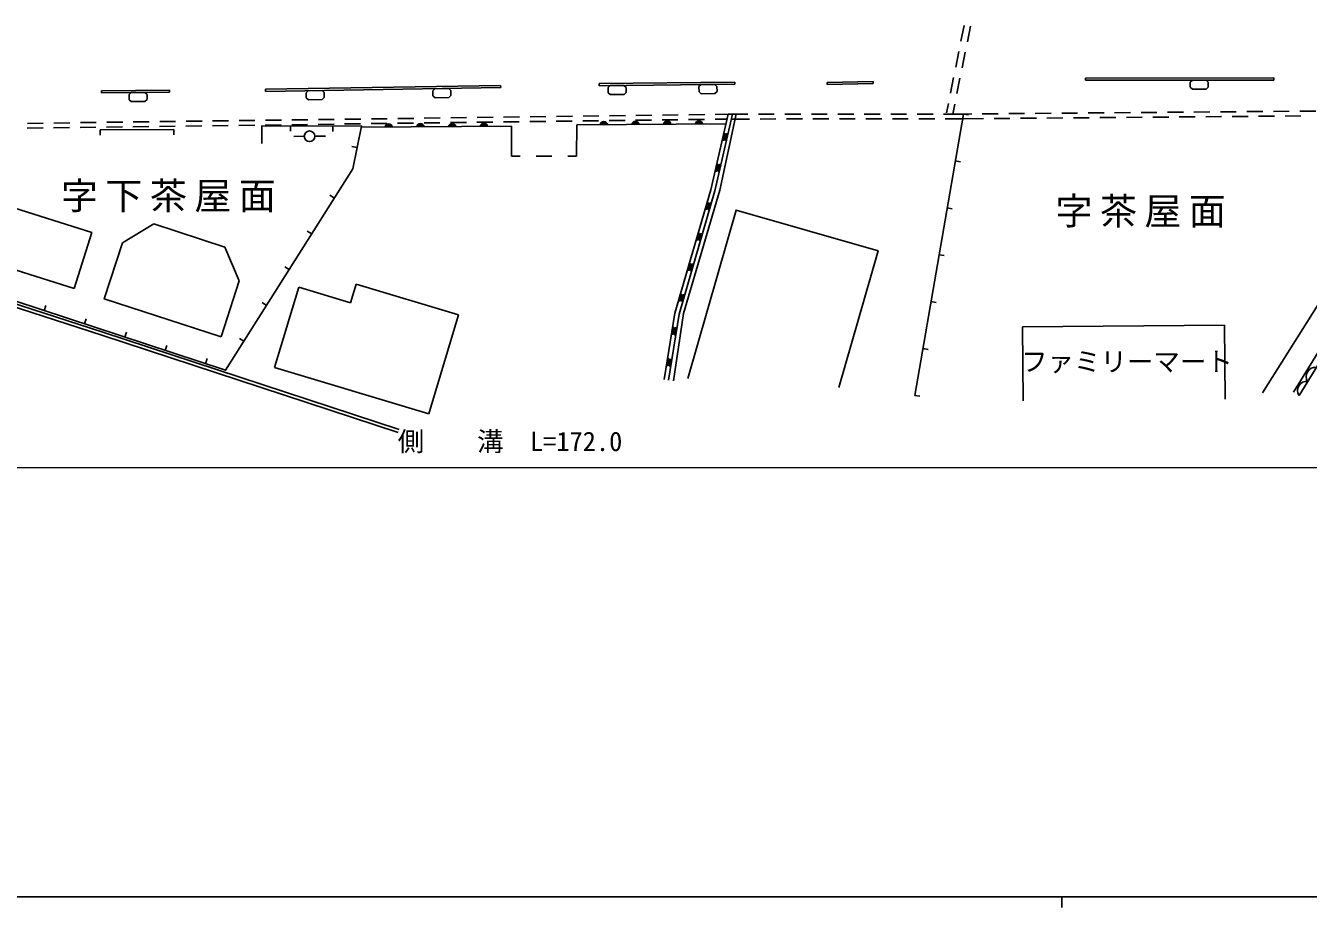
# Model space of a CAD drawing. Units: millimetres, scale not verified. Extents: x 40000 to 680000, y 20000 to 380000.
# Drawn here: x 170098 to 291296, y 204000 to 287329 of the extents above; entities that cross this region are included whole.
import ezdxf
from ezdxf.enums import TextEntityAlignment as Align

# ---------------------------------------------------------------- set-up
doc = ezdxf.new("R2010")
doc.units = ezdxf.units.MM
doc.header["$LTSCALE"] = 1000
for name, color, linetype, lineweight in [('M-BGD', 7, 'Continuous', 25), ('M-STR-HTXT', 7, 'Continuous', 13), ('M-STR-STRD', 7, 'Continuous', 25), ('M-TTL-BAND', 7, 'Continuous', 25)]:
    doc.layers.add(name, color=color, linetype=linetype, lineweight=lineweight)
doc.styles.add('ＭＳ ゴシック', font='')
doc.styles.get('ＭＳ ゴシック').set_extended_font_data('MS Gothic')

msp = doc.modelspace()

# ---------------------------------------------------------------- linework, layer by layer
at = {"layer": 'M-BGD'}
for p, q in [((258772, 287329), (258474, 285859)), ((259372, 287272), (259075, 285802)), ((258275, 284878), (257977, 283408)), ((258876, 284822), (258578, 283352)), ((257779, 282428), (257481, 280958)), ((196799, 281177), (198101, 281198)), ((198101, 281198), (198304, 281015)), ((208772, 281369), (208575, 281180)), ((208772, 281369), (210074, 281390)), ((210074, 281390), (210277, 281208)), ((210277, 281208), (210284, 280725)), ((225324, 281662), (225126, 281474)), ((225126, 281474), (225131, 280991)), ((225324, 281662), (226626, 281676)), ((226626, 281676), (226828, 281492)), ((226828, 281492), (226833, 281009)), ((233917, 281754), (233719, 281566)), ((233719, 281566), (233724, 281083)), ((233917, 281754), (235219, 281767)), ((235219, 281767), (235421, 281584)), ((235421, 281584), (235426, 281101)), ((258380, 282372), (258082, 280902)), ((270228, 282365), (288028, 282383)), ((270228, 282365), (270228, 282165)), ((270228, 282165), (288028, 282183)), ((273674, 282169), (274976, 282170)), ((280339, 282176), (280139, 281990)), ((280139, 281990), (280139, 281507)), ((280340, 281321), (280139, 281507)), ((280339, 282176), (281641, 282177)), ((280340, 281321), (281641, 281322)), ((281641, 282177), (281841, 281991)), ((281641, 281322), (281841, 281508)), ((281841, 281991), (281841, 281508)), ((288028, 282383), (288028, 282183)), ((180063, 281001), (179865, 280813)), ((179865, 280813), (179871, 280330)), ((180073, 280147), (179871, 280330)), ((180063, 281001), (181364, 281016)), ((180073, 280147), (181374, 280162)), ((181364, 281016), (181567, 280833)), ((181374, 280162), (181572, 280350)), ((181567, 280833), (181572, 280350)), ((196799, 281177), (196602, 280988)), ((196602, 280988), (196610, 280505)), ((196813, 280323), (196610, 280505)), ((196813, 280323), (198115, 280344)), ((198115, 280344), (198312, 280532)), ((198304, 281015), (198312, 280532)), ((208575, 281180), (208583, 280697)), ((208786, 280515), (208583, 280697)), ((208786, 280515), (210087, 280536)), ((210087, 280536), (210284, 280725)), ((225333, 280808), (225131, 280991)), ((225333, 280808), (226635, 280822)), ((226635, 280822), (226833, 281009)), ((233926, 280899), (233724, 281083)), ((233926, 280899), (235228, 280913)), ((235228, 280913), (235426, 281101)), ((257282, 279978), (257103, 279093)), ((220262, 278743), (221762, 278763)), ((222762, 278776), (224261, 278795)), ((225261, 278808), (226761, 278827)), ((227761, 278840), (229261, 278860)), ((230261, 278873), (231761, 278892)), ((232761, 278905), (234261, 278924)), ((234841, 271807), (236474, 278953)), ((236885, 278953), (235228, 271706)), ((235260, 278937), (236474, 278953)), ((236474, 278953), (238336, 278955)), ((239336, 278956), (240836, 278957)), ((241836, 278958), (243336, 278960)), ((244336, 278961), (245836, 278962)), ((246836, 278963), (248336, 278964)), ((249336, 278965), (250836, 278967)), ((251836, 278968), (253336, 278969)), ((254099, 252382), (258697, 278974)), ((254336, 278970), (255836, 278972)), ((256836, 278973), (258697, 278974)), ((257883, 279922), (257691, 278974)), ((258697, 278974), (259492, 278981)), ((258697, 278974), (259190, 278889)), ((260492, 278990), (261992, 279003)), ((262992, 279011), (264492, 279024)), ((265492, 279033), (266992, 279046)), ((267992, 279054), (269492, 279067)), ((270492, 279076), (271992, 279089)), ((272992, 279097), (274491, 279110)), ((275491, 279119), (276991, 279132)), ((277991, 279140), (279491, 279153)), ((280491, 279162), (281991, 279175)), ((282991, 279183), (284491, 279196)), ((285491, 279205), (286991, 279218)), ((286600, 278764), (288100, 278777)), ((286959, 252613), (303785, 279362)), ((287991, 279226), (289491, 279239)), ((289100, 278786), (290600, 278799)), ((289902, 252698), (306373, 279586)), ((306627, 278835), (290422, 252380)), ((290491, 279248), (291991, 279261)), ((170240, 277646), (171740, 277665)), ((170266, 278096), (171766, 278115)), ((172740, 277678), (174240, 277697)), ((172766, 278128), (174266, 278148)), ((175240, 277710), (176739, 277730)), ((175266, 278161), (176765, 278180)), ((177739, 277743), (179239, 277762)), ((177765, 278193), (179265, 278213)), ((180239, 277775), (181739, 277795)), ((180265, 278225), (181765, 278245)), ((182739, 277807), (184239, 277827)), ((182765, 278258), (184265, 278277)), ((185239, 277840), (186739, 277859)), ((185265, 278290), (186765, 278310)), ((187739, 277872), (189238, 277892)), ((187764, 278323), (189264, 278342)), ((190238, 277905), (191738, 277924)), ((190264, 278355), (191764, 278374)), ((192738, 277937), (194238, 277956)), ((192764, 278387), (194264, 278407)), ((195124, 277843), (195123, 277343)), ((195238, 277969), (196738, 277989)), ((195264, 278420), (196764, 278439)), ((197738, 278002), (199238, 278021)), ((197764, 278452), (199263, 278471)), ((199124, 277838), (199123, 277338)), ((200237, 278034), (201737, 278053)), ((200263, 278484), (201763, 278504)), ((202737, 278066), (204237, 278086)), ((202763, 278517), (204263, 278536)), ((205237, 278099), (206737, 278118)), ((205263, 278549), (206763, 278568)), ((207737, 278131), (209237, 278150)), ((207763, 278581), (209263, 278601)), ((210237, 278163), (211737, 278183)), ((210263, 278614), (211762, 278633)), ((212736, 278196), (214236, 278215)), ((212762, 278646), (214262, 278666)), ((215236, 278228), (216736, 278248)), ((215262, 278678), (216762, 278698)), ((217736, 278260), (219236, 278280)), ((217762, 278711), (219262, 278730)), ((220236, 278293), (221736, 278312)), ((222736, 278325), (224235, 278345)), ((225235, 278358), (226735, 278377)), ((227735, 278390), (229235, 278409)), ((230235, 278422), (231735, 278442)), ((232735, 278455), (234235, 278474)), ((235235, 278487), (236371, 278502)), ((236782, 278503), (238491, 278505)), ((239491, 278506), (240991, 278507)), ((241991, 278508), (243491, 278510)), ((244491, 278511), (245991, 278512)), ((246991, 278513), (248491, 278515)), ((249491, 278516), (250991, 278517)), ((251991, 278518), (253491, 278519)), ((254491, 278520), (255991, 278522)), ((256991, 278523), (258700, 278524)), ((258700, 278524), (260601, 278541)), ((261601, 278549), (263101, 278562)), ((264101, 278571), (265601, 278584)), ((266601, 278592), (268100, 278605)), ((269100, 278614), (270600, 278627)), ((271600, 278635), (273100, 278648)), ((274100, 278657), (275600, 278670)), ((276600, 278678), (278100, 278691)), ((279100, 278700), (280600, 278713)), ((281600, 278721), (283100, 278734)), ((284100, 278743), (285600, 278756)), ((177126, 277472), (184106, 277505)), ((177126, 277472), (177129, 276972)), ((184106, 277505), (184109, 277005)), ((184106, 277505), (184109, 277005)), ((196422, 276871), (195422, 276868)), ((197422, 276874), (198422, 276876)), ((201419, 275809), (200929, 275911)), ((215992, 274991), (216823, 274989)), ((218323, 274986), (219823, 274983)), ((221323, 274980), (222154, 274979)), ((257931, 274542), (258424, 274457)), ((231443, 260164), (234841, 271807)), ((235228, 271706), (231834, 260076)), ((199266, 271036), (198843, 271303)), ((177391, 258350), (144231, 269130)), ((257165, 270110), (257657, 270025)), ((177297, 258065), (144138, 268845)), ((179241, 266790), (182201, 268585)), ((182201, 268585), (188927, 266401)), ((197132, 267653), (196709, 267920)), ((190283, 263203), (188927, 266401)), ((256398, 265678), (256891, 265593)), ((194997, 264270), (194574, 264537)), ((190283, 263203), (188565, 257916)), ((195919, 262623), (193624, 255029)), ((200803, 261147), (195919, 262623)), ((201336, 262910), (200803, 261147)), ((211011, 259986), (201336, 262910)), ((171841, 260392), (171997, 260867)), ((192863, 260887), (192440, 261154)), ((255632, 261246), (256125, 261161)), ((175653, 259140), (175809, 259615)), ((208183, 250629), (211011, 259986)), ((230440, 253886), (231443, 260164)), ((231834, 260076), (230835, 253823)), ((205379, 249162), (177391, 258350)), ((179465, 257887), (179621, 258362)), ((264289, 258872), (283388, 259036)), ((264289, 258872), (264349, 251872)), ((283388, 259036), (283448, 252036)), ((205285, 248877), (177297, 258065)), ((183277, 256635), (183433, 257110)), ((190728, 257504), (190306, 257771)), ((187089, 255383), (187245, 255858)), ((254866, 256814), (255359, 256729)), ((193624, 255029), (208183, 250629)), ((254099, 252382), (254592, 252297))]:
    msp.add_line(p, q, dxfattribs=at)
for points in [[(231320, 253746), (232247, 260112), (235699, 271773), (237231, 278954)], [(192412, 276193), (192410, 277847), (201837, 277834), (201000, 273784), (188995, 254756), (156593, 265402)], [(215992, 274991), (215992, 277824), (201803, 277729)], [(236267, 278048), (222178, 277954), (222154, 274979)], [(232667, 253993), (237230, 269892), (250648, 266041), (246947, 253145)], [(188565, 257916), (177524, 261502), (179241, 266790)]]:
    msp.add_lwpolyline(points, dxfattribs=at)
msp.add_lwpolyline([(174669, 262488), (164886, 265587), (166558, 270867), (176342, 267769)], close=True, dxfattribs=at)
msp.add_circle((196922, 276873), 500, dxfattribs=at)
for centre, radius, start, end in [((204398, 277692), 354, 9.17874, 171.58392), ((204398, 277692), 283, 11.40278, 169.35988), ((204398, 277692), 212, 15.14911, 165.61355), ((204398, 277692), 142, 22.86084, 157.90183), ((204398, 277692), 100, 33.1785, 147.58416), ((204398, 277692), 100, 33.1785, 147.58416), ((207398, 277712), 354, 9.17874, 171.58392), ((207398, 277712), 283, 11.40278, 169.35988), ((207398, 277712), 212, 15.14911, 165.61355), ((207398, 277712), 142, 22.86084, 157.90183), ((207398, 277712), 100, 33.1785, 147.58416), ((207398, 277712), 100, 33.1785, 147.58416), ((210398, 277732), 354, 9.17874, 171.58392), ((210398, 277732), 283, 11.40278, 169.35988), ((210398, 277732), 212, 15.14911, 165.61355), ((210398, 277732), 142, 22.86084, 157.90183), ((210398, 277732), 100, 33.1785, 147.58416), ((210398, 277732), 100, 33.1785, 147.58416), ((213398, 277752), 354, 9.17874, 171.58392), ((213398, 277752), 283, 11.40278, 169.35988), ((213398, 277752), 212, 15.14911, 165.61355), ((213398, 277752), 142, 22.86084, 157.90183), ((213398, 277752), 100, 33.1785, 147.58416), ((213398, 277752), 100, 33.1785, 147.58416), ((224723, 277917), 354, 9.18194, 171.58712), ((224723, 277917), 283, 11.40598, 169.36308), ((224723, 277917), 212, 15.15231, 165.61675), ((224723, 277917), 142, 22.86404, 157.90502), ((224723, 277917), 100, 33.1817, 147.58736), ((224723, 277917), 100, 33.1817, 147.58736), ((227723, 277937), 354, 9.18194, 171.58712), ((227723, 277937), 283, 11.40598, 169.36308), ((227723, 277937), 212, 15.15231, 165.61675), ((227723, 277937), 142, 22.86404, 157.90502), ((227723, 277937), 100, 33.1817, 147.58736), ((227723, 277937), 100, 33.1817, 147.58736), ((230723, 277957), 354, 9.18194, 171.58712), ((230723, 277957), 283, 11.40598, 169.36308), ((230723, 277957), 212, 15.15231, 165.61675), ((230723, 277957), 142, 22.86404, 157.90502), ((230723, 277957), 100, 33.1817, 147.58736), ((230723, 277957), 100, 33.1817, 147.58736), ((233723, 277977), 354, 9.18194, 171.58712), ((233723, 277977), 283, 11.40598, 169.36308), ((233723, 277977), 212, 15.15231, 165.61675), ((233723, 277977), 142, 22.86404, 157.90502), ((233723, 277977), 100, 33.1817, 147.58736), ((233723, 277977), 100, 33.1817, 147.58736), ((235939, 276854), 354, 265.92436, 68.32954), ((235939, 276854), 283, 268.1484, 66.1055), ((235939, 276854), 212, 271.89472, 62.35917), ((235939, 276854), 142, 279.60645, 54.64744), ((235939, 276854), 100, 289.92411, 44.32978), ((235939, 276854), 100, 289.92411, 44.32978), ((236443, 276780), 354, 85.92436, 248.32954), ((236443, 276780), 283, 88.1484, 246.1055), ((236443, 276780), 212, 91.89472, 242.35917), ((236443, 276780), 142, 99.60645, 234.64744), ((236443, 276780), 100, 109.92411, 224.32978), ((236443, 276780), 100, 109.92411, 224.32978), ((235271, 273930), 354, 265.92436, 68.32954), ((235271, 273930), 283, 268.1484, 66.1055), ((235271, 273930), 212, 271.89472, 62.35917), ((235271, 273930), 142, 279.60645, 54.64744), ((235271, 273930), 100, 289.92411, 44.32978), ((235271, 273930), 100, 289.92411, 44.32978), ((235775, 273855), 354, 85.92436, 248.32954), ((235775, 273855), 283, 88.1484, 246.1055), ((235775, 273855), 212, 91.89472, 242.35917), ((235775, 273855), 142, 99.60645, 234.64744), ((235775, 273855), 100, 109.92411, 224.32978), ((235775, 273855), 100, 109.92411, 224.32978), ((234351, 270320), 354, 262.5265, 64.93168), ((234351, 270320), 283, 264.75054, 62.70764), ((234351, 270320), 212, 268.49687, 58.96132), ((234351, 270320), 142, 276.2086, 51.24959), ((234351, 270320), 100, 286.52626, 40.93192), ((234351, 270320), 100, 286.52626, 40.93192), ((234844, 270196), 354, 82.5265, 244.93168), ((234844, 270196), 283, 84.75054, 242.70764), ((234844, 270196), 212, 88.49687, 238.96132), ((234844, 270196), 142, 96.2086, 231.24959), ((234844, 270196), 100, 106.52626, 220.93192), ((234844, 270196), 100, 106.52626, 220.93192), ((233510, 267441), 354, 262.5265, 64.93168), ((233510, 267441), 283, 264.75054, 62.70764), ((233510, 267441), 212, 268.49687, 58.96132), ((233510, 267441), 142, 276.2086, 51.24959), ((233510, 267441), 100, 286.52626, 40.93192), ((233510, 267441), 100, 286.52626, 40.93192), ((234003, 267316), 354, 82.5265, 244.93168), ((234003, 267316), 283, 84.75054, 242.70764), ((234003, 267316), 212, 88.49687, 238.96132), ((234003, 267316), 142, 96.2086, 231.24959), ((234003, 267316), 100, 106.52626, 220.93192), ((234003, 267316), 100, 106.52626, 220.93192), ((232670, 264561), 354, 262.5265, 64.93168), ((232670, 264561), 283, 264.75054, 62.70764), ((232670, 264561), 212, 268.49687, 58.96132), ((232670, 264561), 142, 276.2086, 51.24959), ((232670, 264561), 100, 286.52626, 40.93192), ((232670, 264561), 100, 286.52626, 40.93192), ((233163, 264436), 354, 82.5265, 244.93168), ((233163, 264436), 283, 84.75054, 242.70764), ((233163, 264436), 212, 88.49687, 238.96132), ((233163, 264436), 142, 96.2086, 231.24959), ((233163, 264436), 100, 106.52626, 220.93192), ((233163, 264436), 100, 106.52626, 220.93192), ((231829, 261681), 354, 262.5265, 64.93168), ((231829, 261681), 283, 264.75054, 62.70764), ((231829, 261681), 212, 268.49687, 58.96132), ((231829, 261681), 142, 276.2086, 51.24959), ((232322, 261556), 354, 82.5265, 244.93168), ((232322, 261556), 283, 84.75054, 242.70764), ((231829, 261681), 100, 286.52626, 40.93192), ((231829, 261681), 100, 286.52626, 40.93192), ((232322, 261556), 212, 88.49687, 238.96132), ((232322, 261556), 142, 96.2086, 231.24959), ((232322, 261556), 100, 106.52626, 220.93192), ((232322, 261556), 100, 106.52626, 220.93192), ((231124, 258515), 354, 269.71865, 72.12383), ((231124, 258515), 283, 271.94269, 69.89979), ((231124, 258515), 212, 275.68902, 66.15347), ((231124, 258515), 142, 283.40075, 58.44174), ((231124, 258515), 100, 293.71841, 48.12407), ((231124, 258515), 100, 293.71841, 48.12407), ((231624, 258422), 354, 89.71865, 252.12383), ((231624, 258422), 283, 91.94269, 249.89979), ((231624, 258422), 212, 95.68902, 246.15347), ((231624, 258422), 142, 103.40075, 238.44174), ((231624, 258422), 100, 113.71841, 228.12407), ((231624, 258422), 100, 113.71841, 228.12407), ((230651, 255552), 354, 269.71865, 72.12383), ((230651, 255552), 283, 271.94269, 69.89979), ((230651, 255552), 212, 275.68902, 66.15347), ((231151, 255460), 354, 89.71865, 252.12383), ((231151, 255460), 283, 91.94269, 249.89979), ((230651, 255552), 142, 283.40075, 58.44174), ((230651, 255552), 100, 293.71841, 48.12407), ((230651, 255552), 100, 293.71841, 48.12407), ((231151, 255460), 212, 95.68902, 246.15347), ((231151, 255460), 142, 103.40075, 238.44174), ((231151, 255460), 100, 113.71841, 228.12407), ((231151, 255460), 100, 113.71841, 228.12407), ((291937, 254181), 852, 82.89275, 214.1272), ((291126, 252858), 852, 82.89275, 214.1272)]:
    msp.add_arc(centre, radius, start, end, dxfattribs=at)
at = {"layer": 'M-STR-HTXT'}
msp.add_line((129868, 245571), (301856, 245571), dxfattribs=at)
at = {"layer": 'M-STR-STRD'}
for p, q in [((177252, 281168), (183674, 281244)), ((183674, 281244), (183676, 281044)), ((192752, 281312), (214977, 281669)), ((192752, 281312), (192754, 281112)), ((192754, 281112), (214981, 281469)), ((214977, 281669), (214981, 281469)), ((224283, 281851), (237096, 281988)), ((224283, 281851), (224286, 281651)), ((224286, 281651), (237096, 281788)), ((237096, 281988), (237096, 281788)), ((245840, 281957), (250182, 282048)), ((245840, 281957), (245842, 281757)), ((245842, 281757), (250185, 281848)), ((250182, 282048), (250185, 281848)), ((177252, 281168), (177255, 280968)), ((177255, 280968), (183676, 281044))]:
    msp.add_line(p, q, dxfattribs=at)
at = {"layer": 'M-TTL-BAND'}
for p, q in [((40000, 205000), (579000, 205000)), ((268000, 205000), (268000, 204000))]:
    msp.add_line(p, q, dxfattribs=at)

# ---------------------------------------------------------------- texts
at = {"layer": 'M-BGD', "style": 'ＭＳ ゴシック'}
msp.add_text('ファミリーマート', height=1833, dxfattribs=at).set_placement((274155, 254116), align=Align.BOTTOM_CENTER)
at = {"layer": 'M-BGD', "char_height": 2566, "attachment_point": 8, "style": 'ＭＳ ゴシック'}
for s, insert in [('\\T1.2;字下茶屋面', (183932, 269684)), ('\\T1.2;字茶屋面', (275801, 268238))]:
    msp.add_mtext(s, dxfattribs=dict(at, insert=insert))
at = {"layer": 'M-STR-HTXT', "style": 'ＭＳ ゴシック'}
msp.add_text('側\u3000\u3000溝  L=172.0', height=1833, dxfattribs=at).set_placement((215862, 246571), align=Align.BOTTOM_CENTER)

doc.saveas('drawing.dxf')
